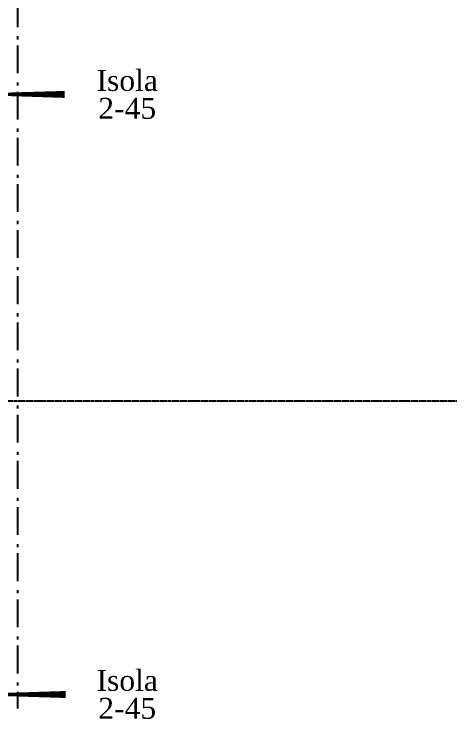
# Model space of a CAD drawing. Header units: centimetres. Extents: x 2191 to 12545, y -680 to 18662.
# Drawn here: x 9818.5 to 10069, y 3078.2 to 3483.3 of the extents above; entities that cross this region are included whole.
import ezdxf

# ---------------------------------------------------------------- set-up
doc = ezdxf.new("R2010")
doc.units = ezdxf.units.CM
doc.linetypes.add('Style de ligne -1', pattern=[0.41664, 0.20828, -0.20836])
doc.linetypes.add('Style de ligne -6', pattern=[1.04164, 0.625, -0.20828, 0.06943, -0.13893])
for name, color, linetype in [('C ANNOTATIONS-axes horizontaux', 252, 'Style de ligne -1'), ('C ANNOTATIONS-niveaux', 252, 'Continuous'), ('prlm-VMC', 93, 'Continuous')]:
    doc.layers.add(name, color=color, linetype=linetype)
doc.styles.add('prlm-vmc', font='pala.ttf', dxfattribs={"height": 14})

# ---------------------------------------------------------------- blocks, each defined once
blk = doc.blocks.new('xi.EA')
at = {"layer": 'prlm-VMC', "color": 0, "linetype": 'ByBlock', "lineweight": 5, "flags": 128}
blk.add_lwpolyline([(-6.17, -15), (6.17, -15), (0, 0)], close=True, dxfattribs=at)
at = {"layer": 'prlm-VMC', "color": 0, "linetype": 'ByBlock', "lineweight": -2, "flags": 128}
blk.add_lwpolyline([(0, -15, 1, 4, 0), (0, -63.63, 1, 1, 0)], format="xyseb", dxfattribs=at)
at = {"layer": 'prlm-VMC', "color": 0, "linetype": 'ByBlock', "lineweight": 5}
blk.add_solid([(0, 0), (6.17, -15), (-6.17, -15), (0, 0)], dxfattribs=at)

msp = doc.modelspace()

# ---------------------------------------------------------------- linework, layer by layer
at = {"layer": 'C ANNOTATIONS-axes horizontaux'}
msp.add_line((12370.81, 3261.39), (2960.81, 3261.39), dxfattribs=at)
msp.add_line((12370.81, 3261.39), (2960.81, 3261.39), dxfattribs=at)
at = {"layer": 'C ANNOTATIONS-niveaux', "linetype": 'Style de ligne -6', "ltscale": 25.4, "flags": 128}
msp.add_lwpolyline([(9877.41, 5820.39), (9877.41, 5736.89), (9820.48, 5687.89), (9820.48, 3085.39)], dxfattribs=at)
msp.add_lwpolyline([(9877.41, 5820.39), (9877.41, 5736.89), (9820.48, 5687.89), (9820.48, 3085.39)], dxfattribs=at)

# ---------------------------------------------------------------- block references
at = {"layer": 'prlm-VMC'}
for p, rotation in [((9783.93, 3437.4), 89.89966639692905), ((9784.48, 3093.36), 90)]:
    msp.add_blockref('xi.EA', p, dxfattribs=dict(at, rotation=rotation))

# ---------------------------------------------------------------- next in the draw order: texts
at = {"layer": 'prlm-VMC', "char_height": 12, "width": 20.51, "attachment_point": 5, "line_spacing_factor": 0.8, "style": 'prlm-vmc', "bg_fill": 3, "box_fill_scale": 1.1, "bg_fill_color": 256, "bg_fill_transparency": 0}
for insert in [(9883.38, 3437.22), (9883.38, 3093.36)]:
    msp.add_mtext('Isola\\P2-45', dxfattribs=dict(at, insert=insert))

doc.saveas('drawing.dxf')
